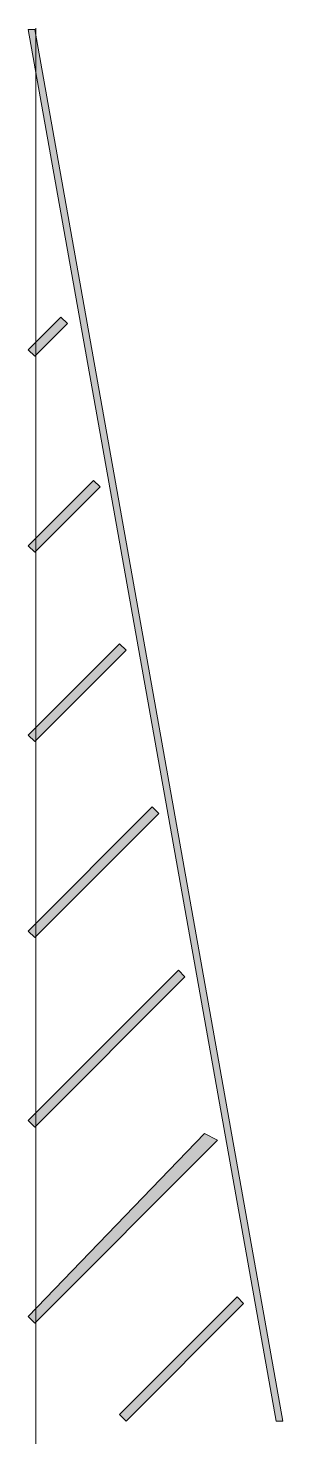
# Model space of a CAD drawing. Header units: metres. Extents: x 175 to 222, y 11 to 271.
import ezdxf

# ---------------------------------------------------------------- set-up
doc = ezdxf.new("R2010")
doc.units = ezdxf.units.M
doc.layers.add('FILL_WHITE_FFFFFF', color=7, linetype='Continuous', true_color=0xffffff)
doc.layers.add('STROKE_WHITE_FFFFFF', color=7, linetype='Continuous', true_color=0xffffff)

msp = doc.modelspace()

# ---------------------------------------------------------------- hatches: boundary and pattern name
at = {"layer": 'FILL_WHITE_FFFFFF', "true_color": 0xffffff}
h = msp.add_hatch(color=7, dxfattribs=at)
h.dxf.hatch_style = 1
h.paths.add_polyline_path([(220.65, 15.47), (175.05, 271.07), (176.25, 271.07), (221.85, 15.47), (220.65, 15.47)])
h = msp.add_hatch(color=7, dxfattribs=at)
h.dxf.hatch_style = 1
h.paths.add_polyline_path([(176.25, 211.07), (175.05, 212.27), (181.05, 218.27), (182.25, 217.07), (176.25, 211.07)])
h = msp.add_hatch(color=7, dxfattribs=at)
h.dxf.hatch_style = 1
h.paths.add_polyline_path([(176.25, 175.07), (175.05, 176.27), (187.05, 188.27), (188.25, 187.07), (176.25, 175.07)])
h = msp.add_hatch(color=7, dxfattribs=at)
h.dxf.hatch_style = 1
h.paths.add_polyline_path([(176.25, 140.27), (175.05, 141.47), (191.85, 158.27), (193.05, 157.07), (176.25, 140.27)])
h = msp.add_hatch(color=7, dxfattribs=at)
h.dxf.hatch_style = 1
h.paths.add_polyline_path([(176.25, 104.27), (175.05, 105.47), (197.85, 128.27), (199.05, 127.07), (176.25, 104.27)])
h = msp.add_hatch(color=7, dxfattribs=at)
h.dxf.hatch_style = 1
h.paths.add_polyline_path([(176.25, 69.47), (175.05, 70.67), (202.65, 98.27), (203.85, 97.07), (176.25, 69.47)])
h = msp.add_hatch(color=7, dxfattribs=at)
h.dxf.hatch_style = 1
h.paths.add_polyline_path([(176.25, 33.47), (175.05, 34.67), (207.45, 68.27), (209.85, 67.07), (176.25, 33.47)])
h = msp.add_hatch(color=7, dxfattribs=at)
h.dxf.hatch_style = 1
h.paths.add_polyline_path([(193.05, 15.47), (191.85, 16.67), (213.45, 38.27), (214.65, 37.07), (193.05, 15.47)])

# ---------------------------------------------------------------- linework, layer by layer
at = {"layer": 'FILL_WHITE_FFFFFF', "lineweight": 0, "true_color": 0xffffff}
for points in [[(220.65, 15.47), (175.05, 271.07), (176.25, 271.07), (221.85, 15.47)], [(176.25, 211.07), (175.05, 212.27), (181.05, 218.27), (182.25, 217.07)], [(176.25, 175.07), (175.05, 176.27), (187.05, 188.27), (188.25, 187.07)], [(176.25, 140.27), (175.05, 141.47), (191.85, 158.27), (193.05, 157.07)], [(176.25, 104.27), (175.05, 105.47), (197.85, 128.27), (199.05, 127.07)], [(176.25, 69.47), (175.05, 70.67), (202.65, 98.27), (203.85, 97.07)], [(176.25, 33.47), (175.05, 34.67), (207.45, 68.27), (209.85, 67.07)], [(193.05, 15.47), (191.85, 16.67), (213.45, 38.27), (214.65, 37.07)]]:
    msp.add_lwpolyline(points, close=True, dxfattribs=at)
at = {"layer": 'STROKE_WHITE_FFFFFF', "lineweight": 0, "true_color": 0xffffff}
msp.add_lwpolyline([(176.45, 271.31), (176.45, 11.31)], dxfattribs=at)

doc.saveas('drawing.dxf')
